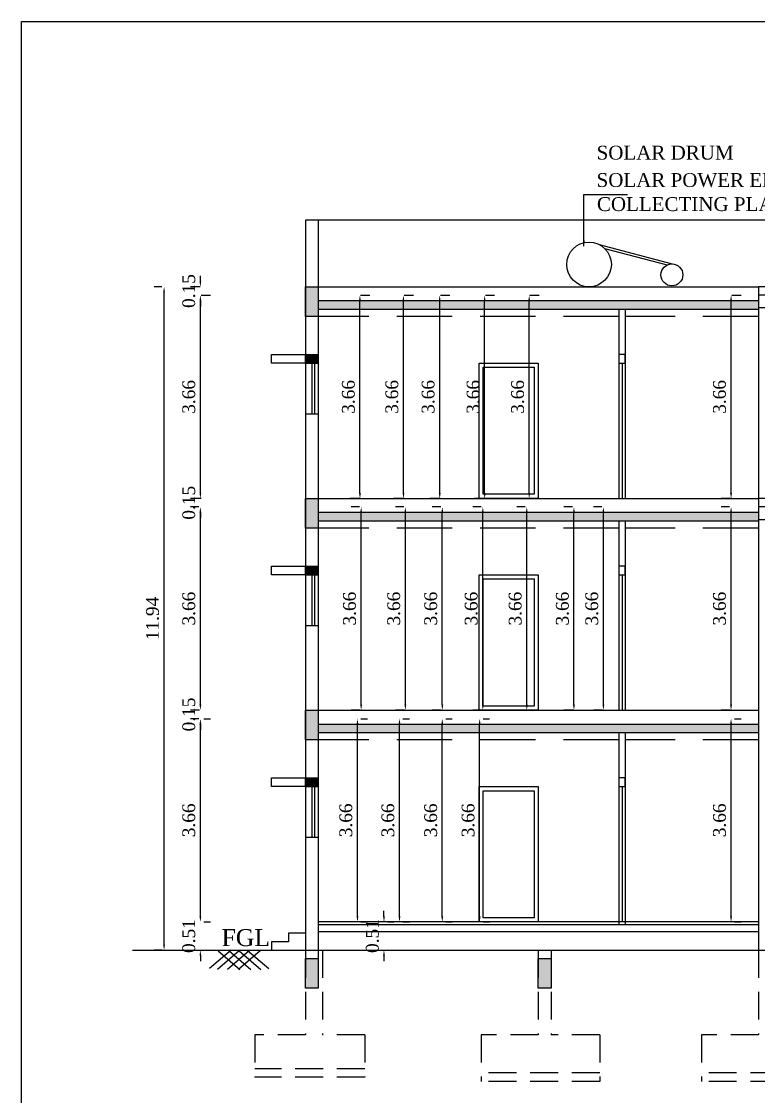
# Model space of a CAD drawing. Header units: metres. Extents: x 3616 to 3987, y 1122 to 1251.
# Drawn here: x 3900.15 to 3913.42, y 1206.52 to 1225.87 of the extents above; entities that cross this region are included whole.
import ezdxf

# ---------------------------------------------------------------- set-up
doc = ezdxf.new("R2010")
doc.units = ezdxf.units.M
doc.linetypes.add('DASHED', pattern=[0.75, 0.5, -0.25])
for name, color, linetype in [('BLK_1_FLR_0_REGULAR_ROOM_1', 117, 'Continuous'), ('BLK_1_FLR_0_REGULAR_ROOM_2', 117, 'Continuous'), ('BLK_1_FLR_0_REGULAR_ROOM_3', 117, 'Continuous'), ('BLK_1_FLR_0_REGULAR_ROOM_4', 117, 'Continuous'), ('BLK_1_FLR_0_WC_BATH_HT', 223, 'Continuous'), ('BLK_1_FLR_1_REGULAR_ROOM_1', 117, 'Continuous'), ('BLK_1_FLR_1_REGULAR_ROOM_2', 117, 'Continuous'), ('BLK_1_FLR_1_REGULAR_ROOM_3', 117, 'Continuous'), ('BLK_1_FLR_1_REGULAR_ROOM_4', 117, 'Continuous'), ('BLK_1_FLR_1_REGULAR_ROOM_5', 117, 'Continuous'), ('BLK_1_FLR_1_REGULAR_ROOM_6', 117, 'Continuous'), ('BLK_1_FLR_1_REGULAR_ROOM_7', 117, 'Continuous'), ('BLK_1_FLR_1_WC_BATH_HT', 223, 'Continuous'), ('BLK_1_FLR_2_REGULAR_ROOM_1', 117, 'Continuous'), ('BLK_1_FLR_2_REGULAR_ROOM_2', 117, 'Continuous'), ('BLK_1_FLR_2_REGULAR_ROOM_3', 117, 'Continuous'), ('BLK_1_FLR_2_REGULAR_ROOM_4', 117, 'Continuous'), ('BLK_1_FLR_2_REGULAR_ROOM_5', 117, 'Continuous'), ('BLK_1_FLR_2_WC_BATH_HT', 223, 'Continuous'), ('BLK_1_HT_OF_BLDG', 5, 'Continuous'), ('BLK_1_PLINTH_HEIGHT', 7, 'Continuous')]:
    doc.layers.add(name, color=color, linetype=linetype)
doc.layers.add('Line', color=3, linetype='Continuous', lineweight=18)
doc.layers.add('Outer', color=7, linetype='Continuous', lineweight=30)
doc.styles.add('ANAND', font='times.ttf')
doc.dimstyles.new('V1', dxfattribs={"dimtxt": 0.23, "dimasz": 0.1, "dimexe": 0.18, "dimexo": 0.0625, "dimgap": 0.09, "dimtad": 1, "dimzin": 0, "dimdsep": 46, "dimtxsty": 'ANAND', "dimcen": 0.09, "dimadec": 0, "dimazin": 0, "dimtfac": 1, "dimtix": 1, "dimtofl": 0, "dimtmove": 2, "dimatfit": 0, "dimfxl": 0, "dimtolj": 1, "dimtzin": 0, "dimarcsym": 0})

# ---------------------------------------------------------------- blocks, each defined once
blk = doc.blocks.new('A$C39AA4ABF')
at = {"layer": 'Line', "lineweight": -2}
h = blk.add_hatch(color=8, dxfattribs=at)
h.dxf.hatch_style = 1
h.paths.add_polyline_path([(9, 0), (9, 6), (0, 6), (0, 0)])
at = {"layer": 'Outer', "lineweight": -2}
blk.add_lwpolyline([(0, 6), (9, 6), (9, 0), (0, 0)], close=True, dxfattribs=at)
blk = doc.blocks.new('A$C6D127CF5')
at = {"layer": 'Line', "lineweight": -2}
h = blk.add_hatch(color=8, dxfattribs=at)
h.dxf.hatch_style = 1
h.paths.add_polyline_path([(0, 18), (0, -3), (9, -3), (9, 18)])
at = {"layer": 'Outer', "lineweight": -2}
blk.add_lwpolyline([(0, 18), (9, 18), (9, -3), (0, -3)], close=True, dxfattribs=at)
blk = doc.blocks.new('*D30')
at = {"color": 0, "lineweight": -2}
for p, q in [((3903.372, 1209.761), (3903.372, 1209.861)), ((3903.435, 1209.661), (3903.552, 1209.661)), ((3903.435, 1209.153), (3903.552, 1209.153)), ((3903.372, 1209.053), (3903.372, 1208.953))]:
    blk.add_line(p, q, dxfattribs=at)
at = {"color": 0}
for points in [[(3903.356, 1209.761), (3903.389, 1209.761), (3903.372, 1209.661)], [(3903.356, 1209.053), (3903.389, 1209.053), (3903.372, 1209.153)]]:
    blk.add_solid(points, dxfattribs=at)
at = {"layer": 'Defpoints', "color": 0}
for p in [(3903.372, 1209.661), (3903.372, 1209.661), (3903.372, 1209.153)]:
    blk.add_point(p, dxfattribs=at)
at = {"color": 0, "insert": (3903.165, 1209.407), "char_height": 0.23, "attachment_point": 5, "rotation": 90, "style": 'ANAND'}
blk.add_mtext('\\A1;0.51', dxfattribs=at)
blk = doc.blocks.new('*D31')
at = {"color": 0, "lineweight": -2}
for p, q in [((3903.372, 1213.571), (3903.372, 1213.671)), ((3903.354, 1213.471), (3903.192, 1213.471)), ((3903.347, 1213.319), (3903.192, 1213.319)), ((3903.372, 1213.219), (3903.372, 1213.119))]:
    blk.add_line(p, q, dxfattribs=at)
at = {"color": 0}
for points in [[(3903.356, 1213.571), (3903.389, 1213.571), (3903.372, 1213.471)], [(3903.356, 1213.219), (3903.389, 1213.219), (3903.372, 1213.319)]]:
    blk.add_solid(points, dxfattribs=at)
at = {"layer": 'Defpoints', "color": 0}
for p in [(3903.372, 1213.471), (3903.417, 1213.471), (3903.41, 1213.319)]:
    blk.add_point(p, dxfattribs=at)
at = {"color": 0, "insert": (3903.165, 1213.395), "char_height": 0.23, "attachment_point": 5, "rotation": 90, "style": 'ANAND'}
blk.add_mtext('\\A1;0.15', dxfattribs=at)
blk = doc.blocks.new('*D32')
at = {"color": 0, "lineweight": -2}
for p, q in [((3903.346, 1217.129), (3903.192, 1217.129)), ((3903.372, 1213.571), (3903.372, 1217.029)), ((3903.354, 1213.471), (3903.192, 1213.471))]:
    blk.add_line(p, q, dxfattribs=at)
at = {"color": 0}
for points in [[(3903.356, 1217.029), (3903.389, 1217.029), (3903.372, 1217.129)], [(3903.356, 1213.571), (3903.389, 1213.571), (3903.372, 1213.471)]]:
    blk.add_solid(points, dxfattribs=at)
at = {"layer": 'Defpoints', "color": 0}
for p in [(3903.372, 1217.129), (3903.408, 1217.129), (3903.417, 1213.471)]:
    blk.add_point(p, dxfattribs=at)
at = {"color": 0, "insert": (3903.165, 1215.3), "char_height": 0.23, "attachment_point": 5, "rotation": 90, "style": 'ANAND'}
blk.add_mtext('\\A1;3.66', dxfattribs=at)
blk = doc.blocks.new('*D33')
at = {"color": 0, "lineweight": -2}
for p, q in [((3903.372, 1217.381), (3903.372, 1217.481)), ((3903.387, 1217.281), (3903.192, 1217.281)), ((3903.346, 1217.129), (3903.192, 1217.129)), ((3903.372, 1217.029), (3903.372, 1216.929))]:
    blk.add_line(p, q, dxfattribs=at)
at = {"color": 0}
for points in [[(3903.356, 1217.381), (3903.389, 1217.381), (3903.372, 1217.281)], [(3903.356, 1217.029), (3903.389, 1217.029), (3903.372, 1217.129)]]:
    blk.add_solid(points, dxfattribs=at)
at = {"layer": 'Defpoints', "color": 0}
for p in [(3903.372, 1217.281), (3903.449, 1217.281), (3903.408, 1217.129)]:
    blk.add_point(p, dxfattribs=at)
at = {"color": 0, "insert": (3903.165, 1217.205), "char_height": 0.23, "attachment_point": 5, "rotation": 90, "style": 'ANAND'}
blk.add_mtext('\\A1;0.15', dxfattribs=at)
blk = doc.blocks.new('*D34')
at = {"color": 0, "lineweight": -2}
for p, q in [((3903.385, 1220.939), (3903.552, 1220.939)), ((3903.372, 1217.381), (3903.372, 1220.839)), ((3903.387, 1217.281), (3903.192, 1217.281))]:
    blk.add_line(p, q, dxfattribs=at)
at = {"color": 0}
for points in [[(3903.356, 1220.839), (3903.389, 1220.839), (3903.372, 1220.939)], [(3903.356, 1217.381), (3903.389, 1217.381), (3903.372, 1217.281)]]:
    blk.add_solid(points, dxfattribs=at)
at = {"layer": 'Defpoints', "color": 0}
for p in [(3903.323, 1220.939), (3903.372, 1220.939), (3903.449, 1217.281)]:
    blk.add_point(p, dxfattribs=at)
at = {"color": 0, "insert": (3903.165, 1219.11), "char_height": 0.23, "attachment_point": 5, "rotation": 90, "style": 'ANAND'}
blk.add_mtext('\\A1;3.66', dxfattribs=at)
blk = doc.blocks.new('*D35')
at = {"color": 0, "lineweight": -2}
for p, q in [((3903.372, 1221.191), (3903.372, 1221.291)), ((3903.368, 1221.091), (3903.192, 1221.091)), ((3903.385, 1220.939), (3903.552, 1220.939)), ((3903.372, 1220.839), (3903.372, 1220.739))]:
    blk.add_line(p, q, dxfattribs=at)
at = {"color": 0}
for points in [[(3903.356, 1221.191), (3903.389, 1221.191), (3903.372, 1221.091)], [(3903.356, 1220.839), (3903.389, 1220.839), (3903.372, 1220.939)]]:
    blk.add_solid(points, dxfattribs=at)
at = {"layer": 'Defpoints', "color": 0}
for p in [(3903.323, 1220.939), (3903.372, 1221.091), (3903.43, 1221.091)]:
    blk.add_point(p, dxfattribs=at)
at = {"color": 0, "insert": (3903.165, 1221.015), "char_height": 0.23, "attachment_point": 5, "rotation": 90, "style": 'ANAND'}
blk.add_mtext('\\A1;0.15', dxfattribs=at)
blk = doc.blocks.new('*D36')
at = {"color": 0, "lineweight": -2}
for p, q in [((3902.678, 1221.091), (3902.539, 1221.091)), ((3902.719, 1209.253), (3902.719, 1220.991)), ((3902.678, 1209.153), (3902.539, 1209.153))]:
    blk.add_line(p, q, dxfattribs=at)
at = {"color": 0}
for points in [[(3902.703, 1220.991), (3902.736, 1220.991), (3902.719, 1221.091)], [(3902.703, 1209.253), (3902.736, 1209.253), (3902.719, 1209.153)]]:
    blk.add_solid(points, dxfattribs=at)
at = {"layer": 'Defpoints', "color": 0}
for p in [(3902.719, 1221.091), (3902.74, 1221.091), (3902.74, 1209.153)]:
    blk.add_point(p, dxfattribs=at)
at = {"color": 0, "insert": (3902.512, 1215.122), "char_height": 0.23, "attachment_point": 5, "rotation": 90, "style": 'ANAND'}
blk.add_mtext('\\A1;11.94', dxfattribs=at)
blk = doc.blocks.new('*D37')
at = {"color": 0, "lineweight": -2}
for p, q in [((3903.372, 1209.761), (3903.372, 1213.219)), ((3903.435, 1213.319), (3903.552, 1213.319)), ((3903.435, 1209.661), (3903.552, 1209.661))]:
    blk.add_line(p, q, dxfattribs=at)
at = {"color": 0}
for points in [[(3903.356, 1213.219), (3903.389, 1213.219), (3903.372, 1213.319)], [(3903.356, 1209.761), (3903.389, 1209.761), (3903.372, 1209.661)]]:
    blk.add_solid(points, dxfattribs=at)
at = {"layer": 'Defpoints', "color": 0}
for p in [(3903.372, 1213.319), (3903.372, 1213.319), (3903.372, 1209.661)]:
    blk.add_point(p, dxfattribs=at)
at = {"color": 0, "insert": (3903.165, 1211.49), "char_height": 0.23, "attachment_point": 5, "rotation": 90, "style": 'ANAND'}
blk.add_mtext('\\A1;3.66', dxfattribs=at)
blk = doc.blocks.new('*D377')
at = {"layer": 'BLK_1_PLINTH_HEIGHT', "color": 0, "lineweight": -2}
for p, q in [((3906.677, 1209.761), (3906.677, 1209.861)), ((3906.739, 1209.661), (3906.857, 1209.661)), ((3906.739, 1209.153), (3906.857, 1209.153)), ((3906.677, 1209.053), (3906.677, 1208.953))]:
    blk.add_line(p, q, dxfattribs=at)
at = {"layer": 'BLK_1_PLINTH_HEIGHT', "color": 0}
for points in [[(3906.66, 1209.761), (3906.693, 1209.761), (3906.677, 1209.661)], [(3906.66, 1209.053), (3906.693, 1209.053), (3906.677, 1209.153)]]:
    blk.add_solid(points, dxfattribs=at)
at = {"layer": 'Defpoints', "color": 0}
for p in [(3906.677, 1209.661), (3906.677, 1209.661), (3906.677, 1209.153)]:
    blk.add_point(p, dxfattribs=at)
at = {"layer": 'BLK_1_PLINTH_HEIGHT', "color": 0, "insert": (3906.469, 1209.407), "char_height": 0.23, "attachment_point": 5, "rotation": 90, "style": 'ANAND'}
blk.add_mtext('\\A1;0.51', dxfattribs=at)
blk = doc.blocks.new('*D378')
at = {"layer": 'BLK_1_HT_OF_BLDG', "color": 0, "lineweight": -2}
for p, q in [((3902.678, 1221.091), (3902.539, 1221.091)), ((3902.719, 1209.253), (3902.719, 1220.991)), ((3902.678, 1209.153), (3902.539, 1209.153))]:
    blk.add_line(p, q, dxfattribs=at)
at = {"layer": 'BLK_1_HT_OF_BLDG', "color": 0}
for points in [[(3902.703, 1220.991), (3902.736, 1220.991), (3902.719, 1221.091)], [(3902.703, 1209.253), (3902.736, 1209.253), (3902.719, 1209.153)]]:
    blk.add_solid(points, dxfattribs=at)
at = {"layer": 'Defpoints', "color": 0}
for p in [(3902.719, 1221.091), (3902.74, 1221.091), (3902.74, 1209.153)]:
    blk.add_point(p, dxfattribs=at)
at = {"layer": 'BLK_1_HT_OF_BLDG', "color": 0, "insert": (3902.512, 1215.122), "char_height": 0.23, "attachment_point": 5, "rotation": 90, "style": 'ANAND'}
blk.add_mtext('\\A1;11.94', dxfattribs=at)
blk = doc.blocks.new('*D358')
at = {"layer": 'BLK_1_FLR_0_REGULAR_ROOM_1', "color": 0, "lineweight": -2}
for p, q in [((3906.2, 1209.761), (3906.2, 1213.219)), ((3906.262, 1213.319), (3906.38, 1213.319)), ((3906.262, 1209.661), (3906.38, 1209.661))]:
    blk.add_line(p, q, dxfattribs=at)
at = {"layer": 'BLK_1_FLR_0_REGULAR_ROOM_1', "color": 0}
for points in [[(3906.183, 1213.219), (3906.216, 1213.219), (3906.2, 1213.319)], [(3906.183, 1209.761), (3906.216, 1209.761), (3906.2, 1209.661)]]:
    blk.add_solid(points, dxfattribs=at)
at = {"layer": 'Defpoints', "color": 0}
for p in [(3906.2, 1213.319), (3906.2, 1213.319), (3906.2, 1209.661)]:
    blk.add_point(p, dxfattribs=at)
at = {"layer": 'BLK_1_FLR_0_REGULAR_ROOM_1', "color": 0, "insert": (3905.992, 1211.49), "char_height": 0.23, "attachment_point": 5, "rotation": 90, "style": 'ANAND'}
blk.add_mtext('\\A1;3.66', dxfattribs=at)
blk = doc.blocks.new('*D359')
at = {"layer": 'BLK_1_FLR_0_REGULAR_ROOM_2', "color": 0, "lineweight": -2}
for p, q in [((3906.956, 1209.761), (3906.956, 1213.219)), ((3907.019, 1213.319), (3907.136, 1213.319)), ((3907.019, 1209.661), (3907.136, 1209.661))]:
    blk.add_line(p, q, dxfattribs=at)
at = {"layer": 'BLK_1_FLR_0_REGULAR_ROOM_2', "color": 0}
for points in [[(3906.94, 1213.219), (3906.973, 1213.219), (3906.956, 1213.319)], [(3906.94, 1209.761), (3906.973, 1209.761), (3906.956, 1209.661)]]:
    blk.add_solid(points, dxfattribs=at)
at = {"layer": 'Defpoints', "color": 0}
for p in [(3906.956, 1213.319), (3906.956, 1213.319), (3906.956, 1209.661)]:
    blk.add_point(p, dxfattribs=at)
at = {"layer": 'BLK_1_FLR_0_REGULAR_ROOM_2', "color": 0, "insert": (3906.749, 1211.49), "char_height": 0.23, "attachment_point": 5, "rotation": 90, "style": 'ANAND'}
blk.add_mtext('\\A1;3.66', dxfattribs=at)
blk = doc.blocks.new('*D360')
at = {"layer": 'BLK_1_FLR_0_REGULAR_ROOM_3', "color": 0, "lineweight": -2}
for p, q in [((3907.726, 1209.761), (3907.726, 1213.219)), ((3907.789, 1213.319), (3907.906, 1213.319)), ((3907.789, 1209.661), (3907.906, 1209.661))]:
    blk.add_line(p, q, dxfattribs=at)
at = {"layer": 'BLK_1_FLR_0_REGULAR_ROOM_3', "color": 0}
for points in [[(3907.709, 1213.219), (3907.743, 1213.219), (3907.726, 1213.319)], [(3907.709, 1209.761), (3907.743, 1209.761), (3907.726, 1209.661)]]:
    blk.add_solid(points, dxfattribs=at)
at = {"layer": 'Defpoints', "color": 0}
for p in [(3907.726, 1213.319), (3907.726, 1213.319), (3907.726, 1209.661)]:
    blk.add_point(p, dxfattribs=at)
at = {"layer": 'BLK_1_FLR_0_REGULAR_ROOM_3', "color": 0, "insert": (3907.519, 1211.49), "char_height": 0.23, "attachment_point": 5, "rotation": 90, "style": 'ANAND'}
blk.add_mtext('\\A1;3.66', dxfattribs=at)
blk = doc.blocks.new('*D361')
at = {"layer": 'BLK_1_FLR_0_REGULAR_ROOM_4', "color": 0, "lineweight": -2}
for p, q in [((3908.399, 1209.761), (3908.399, 1213.219)), ((3908.462, 1213.319), (3908.579, 1213.319)), ((3908.462, 1209.661), (3908.579, 1209.661))]:
    blk.add_line(p, q, dxfattribs=at)
at = {"layer": 'BLK_1_FLR_0_REGULAR_ROOM_4', "color": 0}
for points in [[(3908.382, 1213.219), (3908.416, 1213.219), (3908.399, 1213.319)], [(3908.382, 1209.761), (3908.416, 1209.761), (3908.399, 1209.661)]]:
    blk.add_solid(points, dxfattribs=at)
at = {"layer": 'Defpoints', "color": 0}
for p in [(3908.399, 1213.319), (3908.399, 1213.319), (3908.399, 1209.661)]:
    blk.add_point(p, dxfattribs=at)
at = {"layer": 'BLK_1_FLR_0_REGULAR_ROOM_4', "color": 0, "insert": (3908.192, 1211.49), "char_height": 0.23, "attachment_point": 5, "rotation": 90, "style": 'ANAND'}
blk.add_mtext('\\A1;3.66', dxfattribs=at)
blk = doc.blocks.new('*D362')
at = {"layer": 'BLK_1_FLR_1_REGULAR_ROOM_1', "color": 0, "lineweight": -2}
for p, q in [((3906.239, 1217.129), (3906.086, 1217.129)), ((3906.266, 1213.571), (3906.266, 1217.029)), ((3906.248, 1213.471), (3906.086, 1213.471))]:
    blk.add_line(p, q, dxfattribs=at)
at = {"layer": 'BLK_1_FLR_1_REGULAR_ROOM_1', "color": 0}
for points in [[(3906.249, 1217.029), (3906.282, 1217.029), (3906.266, 1217.129)], [(3906.249, 1213.571), (3906.282, 1213.571), (3906.266, 1213.471)]]:
    blk.add_solid(points, dxfattribs=at)
at = {"layer": 'Defpoints', "color": 0}
for p in [(3906.266, 1217.129), (3906.301, 1217.129), (3906.31, 1213.471)]:
    blk.add_point(p, dxfattribs=at)
at = {"layer": 'BLK_1_FLR_1_REGULAR_ROOM_1', "color": 0, "insert": (3906.058, 1215.3), "char_height": 0.23, "attachment_point": 5, "rotation": 90, "style": 'ANAND'}
blk.add_mtext('\\A1;3.66', dxfattribs=at)
blk = doc.blocks.new('*D363')
at = {"layer": 'BLK_1_FLR_1_REGULAR_ROOM_2', "color": 0, "lineweight": -2}
for p, q in [((3907.035, 1217.129), (3906.882, 1217.129)), ((3907.062, 1213.571), (3907.062, 1217.029)), ((3907.044, 1213.471), (3906.882, 1213.471))]:
    blk.add_line(p, q, dxfattribs=at)
at = {"layer": 'BLK_1_FLR_1_REGULAR_ROOM_2', "color": 0}
for points in [[(3907.045, 1217.029), (3907.078, 1217.029), (3907.062, 1217.129)], [(3907.045, 1213.571), (3907.078, 1213.571), (3907.062, 1213.471)]]:
    blk.add_solid(points, dxfattribs=at)
at = {"layer": 'Defpoints', "color": 0}
for p in [(3907.062, 1217.129), (3907.097, 1217.129), (3907.106, 1213.471)]:
    blk.add_point(p, dxfattribs=at)
at = {"layer": 'BLK_1_FLR_1_REGULAR_ROOM_2', "color": 0, "insert": (3906.854, 1215.3), "char_height": 0.23, "attachment_point": 5, "rotation": 90, "style": 'ANAND'}
blk.add_mtext('\\A1;3.66', dxfattribs=at)
blk = doc.blocks.new('*D364')
at = {"layer": 'BLK_1_FLR_1_REGULAR_ROOM_3', "color": 0, "lineweight": -2}
for p, q in [((3907.701, 1217.129), (3907.547, 1217.129)), ((3907.727, 1213.571), (3907.727, 1217.029)), ((3907.709, 1213.471), (3907.547, 1213.471))]:
    blk.add_line(p, q, dxfattribs=at)
at = {"layer": 'BLK_1_FLR_1_REGULAR_ROOM_3', "color": 0}
for points in [[(3907.711, 1217.029), (3907.744, 1217.029), (3907.727, 1217.129)], [(3907.711, 1213.571), (3907.744, 1213.571), (3907.727, 1213.471)]]:
    blk.add_solid(points, dxfattribs=at)
at = {"layer": 'Defpoints', "color": 0}
for p in [(3907.727, 1217.129), (3907.763, 1217.129), (3907.772, 1213.471)]:
    blk.add_point(p, dxfattribs=at)
at = {"layer": 'BLK_1_FLR_1_REGULAR_ROOM_3', "color": 0, "insert": (3907.52, 1215.3), "char_height": 0.23, "attachment_point": 5, "rotation": 90, "style": 'ANAND'}
blk.add_mtext('\\A1;3.66', dxfattribs=at)
blk = doc.blocks.new('*D365')
at = {"layer": 'BLK_1_FLR_1_REGULAR_ROOM_4', "color": 0, "lineweight": -2}
for p, q in [((3908.429, 1217.129), (3908.276, 1217.129)), ((3908.456, 1213.571), (3908.456, 1217.029)), ((3908.438, 1213.471), (3908.276, 1213.471))]:
    blk.add_line(p, q, dxfattribs=at)
at = {"layer": 'BLK_1_FLR_1_REGULAR_ROOM_4', "color": 0}
for points in [[(3908.439, 1217.029), (3908.472, 1217.029), (3908.456, 1217.129)], [(3908.439, 1213.571), (3908.472, 1213.571), (3908.456, 1213.471)]]:
    blk.add_solid(points, dxfattribs=at)
at = {"layer": 'Defpoints', "color": 0}
for p in [(3908.456, 1217.129), (3908.491, 1217.129), (3908.5, 1213.471)]:
    blk.add_point(p, dxfattribs=at)
at = {"layer": 'BLK_1_FLR_1_REGULAR_ROOM_4', "color": 0, "insert": (3908.248, 1215.3), "char_height": 0.23, "attachment_point": 5, "rotation": 90, "style": 'ANAND'}
blk.add_mtext('\\A1;3.66', dxfattribs=at)
blk = doc.blocks.new('*D366')
at = {"layer": 'BLK_1_FLR_1_REGULAR_ROOM_5', "color": 0, "lineweight": -2}
for p, q in [((3909.22, 1217.129), (3909.067, 1217.129)), ((3909.247, 1213.571), (3909.247, 1217.029)), ((3909.229, 1213.471), (3909.067, 1213.471))]:
    blk.add_line(p, q, dxfattribs=at)
at = {"layer": 'BLK_1_FLR_1_REGULAR_ROOM_5', "color": 0}
for points in [[(3909.231, 1217.029), (3909.264, 1217.029), (3909.247, 1217.129)], [(3909.231, 1213.571), (3909.264, 1213.571), (3909.247, 1213.471)]]:
    blk.add_solid(points, dxfattribs=at)
at = {"layer": 'Defpoints', "color": 0}
for p in [(3909.247, 1217.129), (3909.283, 1217.129), (3909.292, 1213.471)]:
    blk.add_point(p, dxfattribs=at)
at = {"layer": 'BLK_1_FLR_1_REGULAR_ROOM_5', "color": 0, "insert": (3909.04, 1215.3), "char_height": 0.23, "attachment_point": 5, "rotation": 90, "style": 'ANAND'}
blk.add_mtext('\\A1;3.66', dxfattribs=at)
blk = doc.blocks.new('*D367')
at = {"layer": 'BLK_1_FLR_1_REGULAR_ROOM_6', "color": 0, "lineweight": -2}
for p, q in [((3910.069, 1217.129), (3909.916, 1217.129)), ((3910.096, 1213.571), (3910.096, 1217.029)), ((3910.078, 1213.471), (3909.916, 1213.471))]:
    blk.add_line(p, q, dxfattribs=at)
at = {"layer": 'BLK_1_FLR_1_REGULAR_ROOM_6', "color": 0}
for points in [[(3910.079, 1217.029), (3910.113, 1217.029), (3910.096, 1217.129)], [(3910.079, 1213.571), (3910.113, 1213.571), (3910.096, 1213.471)]]:
    blk.add_solid(points, dxfattribs=at)
at = {"layer": 'Defpoints', "color": 0}
for p in [(3910.096, 1217.129), (3910.132, 1217.129), (3910.141, 1213.471)]:
    blk.add_point(p, dxfattribs=at)
at = {"layer": 'BLK_1_FLR_1_REGULAR_ROOM_6', "color": 0, "insert": (3909.889, 1215.3), "char_height": 0.23, "attachment_point": 5, "rotation": 90, "style": 'ANAND'}
blk.add_mtext('\\A1;3.66', dxfattribs=at)
blk = doc.blocks.new('*D368')
at = {"layer": 'BLK_1_FLR_1_REGULAR_ROOM_7', "color": 0, "lineweight": -2}
for p, q in [((3910.6, 1217.129), (3910.446, 1217.129)), ((3910.626, 1213.571), (3910.626, 1217.029)), ((3910.609, 1213.471), (3910.446, 1213.471))]:
    blk.add_line(p, q, dxfattribs=at)
at = {"layer": 'BLK_1_FLR_1_REGULAR_ROOM_7', "color": 0}
for points in [[(3910.61, 1217.029), (3910.643, 1217.029), (3910.626, 1217.129)], [(3910.61, 1213.571), (3910.643, 1213.571), (3910.626, 1213.471)]]:
    blk.add_solid(points, dxfattribs=at)
at = {"layer": 'Defpoints', "color": 0}
for p in [(3910.626, 1217.129), (3910.662, 1217.129), (3910.671, 1213.471)]:
    blk.add_point(p, dxfattribs=at)
at = {"layer": 'BLK_1_FLR_1_REGULAR_ROOM_7', "color": 0, "insert": (3910.419, 1215.3), "char_height": 0.23, "attachment_point": 5, "rotation": 90, "style": 'ANAND'}
blk.add_mtext('\\A1;3.66', dxfattribs=at)
blk = doc.blocks.new('*D369')
at = {"layer": 'BLK_1_FLR_2_REGULAR_ROOM_1', "color": 0, "lineweight": -2}
for p, q in [((3906.257, 1220.939), (3906.424, 1220.939)), ((3906.244, 1217.381), (3906.244, 1220.839)), ((3906.259, 1217.281), (3906.064, 1217.281))]:
    blk.add_line(p, q, dxfattribs=at)
at = {"layer": 'BLK_1_FLR_2_REGULAR_ROOM_1', "color": 0}
for points in [[(3906.227, 1220.839), (3906.261, 1220.839), (3906.244, 1220.939)], [(3906.227, 1217.381), (3906.261, 1217.381), (3906.244, 1217.281)]]:
    blk.add_solid(points, dxfattribs=at)
at = {"layer": 'Defpoints', "color": 0}
for p in [(3906.195, 1220.939), (3906.244, 1220.939), (3906.321, 1217.281)]:
    blk.add_point(p, dxfattribs=at)
at = {"layer": 'BLK_1_FLR_2_REGULAR_ROOM_1', "color": 0, "insert": (3906.037, 1219.11), "char_height": 0.23, "attachment_point": 5, "rotation": 90, "style": 'ANAND'}
blk.add_mtext('\\A1;3.66', dxfattribs=at)
blk = doc.blocks.new('*D370')
at = {"layer": 'BLK_1_FLR_2_REGULAR_ROOM_2', "color": 0, "lineweight": -2}
for p, q in [((3907.04, 1220.939), (3907.207, 1220.939)), ((3907.027, 1217.381), (3907.027, 1220.839)), ((3907.042, 1217.281), (3906.847, 1217.281))]:
    blk.add_line(p, q, dxfattribs=at)
at = {"layer": 'BLK_1_FLR_2_REGULAR_ROOM_2', "color": 0}
for points in [[(3907.011, 1220.839), (3907.044, 1220.839), (3907.027, 1220.939)], [(3907.011, 1217.381), (3907.044, 1217.381), (3907.027, 1217.281)]]:
    blk.add_solid(points, dxfattribs=at)
at = {"layer": 'Defpoints', "color": 0}
for p in [(3906.978, 1220.939), (3907.027, 1220.939), (3907.105, 1217.281)]:
    blk.add_point(p, dxfattribs=at)
at = {"layer": 'BLK_1_FLR_2_REGULAR_ROOM_2', "color": 0, "insert": (3906.82, 1219.11), "char_height": 0.23, "attachment_point": 5, "rotation": 90, "style": 'ANAND'}
blk.add_mtext('\\A1;3.66', dxfattribs=at)
blk = doc.blocks.new('*D371')
at = {"layer": 'BLK_1_FLR_2_REGULAR_ROOM_3', "color": 0, "lineweight": -2}
for p, q in [((3907.693, 1220.939), (3907.86, 1220.939)), ((3907.68, 1217.381), (3907.68, 1220.839)), ((3907.695, 1217.281), (3907.5, 1217.281))]:
    blk.add_line(p, q, dxfattribs=at)
at = {"layer": 'BLK_1_FLR_2_REGULAR_ROOM_3', "color": 0}
for points in [[(3907.663, 1220.839), (3907.697, 1220.839), (3907.68, 1220.939)], [(3907.663, 1217.381), (3907.697, 1217.381), (3907.68, 1217.281)]]:
    blk.add_solid(points, dxfattribs=at)
at = {"layer": 'Defpoints', "color": 0}
for p in [(3907.631, 1220.939), (3907.68, 1220.939), (3907.757, 1217.281)]:
    blk.add_point(p, dxfattribs=at)
at = {"layer": 'BLK_1_FLR_2_REGULAR_ROOM_3', "color": 0, "insert": (3907.473, 1219.11), "char_height": 0.23, "attachment_point": 5, "rotation": 90, "style": 'ANAND'}
blk.add_mtext('\\A1;3.66', dxfattribs=at)
blk = doc.blocks.new('*D372')
at = {"layer": 'BLK_1_FLR_2_REGULAR_ROOM_4', "color": 0, "lineweight": -2}
for p, q in [((3908.502, 1220.939), (3908.669, 1220.939)), ((3908.489, 1217.381), (3908.489, 1220.839)), ((3908.504, 1217.281), (3908.309, 1217.281))]:
    blk.add_line(p, q, dxfattribs=at)
at = {"layer": 'BLK_1_FLR_2_REGULAR_ROOM_4', "color": 0}
for points in [[(3908.472, 1220.839), (3908.506, 1220.839), (3908.489, 1220.939)], [(3908.472, 1217.381), (3908.506, 1217.381), (3908.489, 1217.281)]]:
    blk.add_solid(points, dxfattribs=at)
at = {"layer": 'Defpoints', "color": 0}
for p in [(3908.44, 1220.939), (3908.489, 1220.939), (3908.566, 1217.281)]:
    blk.add_point(p, dxfattribs=at)
at = {"layer": 'BLK_1_FLR_2_REGULAR_ROOM_4', "color": 0, "insert": (3908.282, 1219.11), "char_height": 0.23, "attachment_point": 5, "rotation": 90, "style": 'ANAND'}
blk.add_mtext('\\A1;3.66', dxfattribs=at)
blk = doc.blocks.new('*D373')
at = {"layer": 'BLK_1_FLR_2_REGULAR_ROOM_5', "color": 0, "lineweight": -2}
for p, q in [((3909.303, 1220.939), (3909.47, 1220.939)), ((3909.29, 1217.381), (3909.29, 1220.839)), ((3909.305, 1217.281), (3909.11, 1217.281))]:
    blk.add_line(p, q, dxfattribs=at)
at = {"layer": 'BLK_1_FLR_2_REGULAR_ROOM_5', "color": 0}
for points in [[(3909.273, 1220.839), (3909.307, 1220.839), (3909.29, 1220.939)], [(3909.273, 1217.381), (3909.307, 1217.381), (3909.29, 1217.281)]]:
    blk.add_solid(points, dxfattribs=at)
at = {"layer": 'Defpoints', "color": 0}
for p in [(3909.241, 1220.939), (3909.29, 1220.939), (3909.367, 1217.281)]:
    blk.add_point(p, dxfattribs=at)
at = {"layer": 'BLK_1_FLR_2_REGULAR_ROOM_5', "color": 0, "insert": (3909.083, 1219.11), "char_height": 0.23, "attachment_point": 5, "rotation": 90, "style": 'ANAND'}
blk.add_mtext('\\A1;3.66', dxfattribs=at)
blk = doc.blocks.new('*D374')
at = {"layer": 'BLK_1_FLR_1_WC_BATH_HT', "color": 0, "lineweight": -2}
for p, q in [((3912.897, 1217.129), (3912.744, 1217.129)), ((3912.924, 1213.571), (3912.924, 1217.029)), ((3912.906, 1213.471), (3912.744, 1213.471))]:
    blk.add_line(p, q, dxfattribs=at)
at = {"layer": 'BLK_1_FLR_1_WC_BATH_HT', "color": 0}
for points in [[(3912.907, 1217.029), (3912.941, 1217.029), (3912.924, 1217.129)], [(3912.907, 1213.571), (3912.941, 1213.571), (3912.924, 1213.471)]]:
    blk.add_solid(points, dxfattribs=at)
at = {"layer": 'Defpoints', "color": 0}
for p in [(3912.924, 1217.129), (3912.96, 1217.129), (3912.969, 1213.471)]:
    blk.add_point(p, dxfattribs=at)
at = {"layer": 'BLK_1_FLR_1_WC_BATH_HT', "color": 0, "insert": (3912.717, 1215.3), "char_height": 0.23, "attachment_point": 5, "rotation": 90, "style": 'ANAND'}
blk.add_mtext('\\A1;3.66', dxfattribs=at)
blk = doc.blocks.new('*D375')
at = {"layer": 'BLK_1_FLR_2_WC_BATH_HT', "color": 0, "lineweight": -2}
for p, q in [((3912.937, 1220.939), (3913.104, 1220.939)), ((3912.924, 1217.381), (3912.924, 1220.839)), ((3912.939, 1217.281), (3912.744, 1217.281))]:
    blk.add_line(p, q, dxfattribs=at)
at = {"layer": 'BLK_1_FLR_2_WC_BATH_HT', "color": 0}
for points in [[(3912.907, 1220.839), (3912.941, 1220.839), (3912.924, 1220.939)], [(3912.907, 1217.381), (3912.941, 1217.381), (3912.924, 1217.281)]]:
    blk.add_solid(points, dxfattribs=at)
at = {"layer": 'Defpoints', "color": 0}
for p in [(3912.874, 1220.939), (3912.924, 1220.939), (3913.001, 1217.281)]:
    blk.add_point(p, dxfattribs=at)
at = {"layer": 'BLK_1_FLR_2_WC_BATH_HT', "color": 0, "insert": (3912.717, 1219.11), "char_height": 0.23, "attachment_point": 5, "rotation": 90, "style": 'ANAND'}
blk.add_mtext('\\A1;3.66', dxfattribs=at)
blk = doc.blocks.new('*D376')
at = {"layer": 'BLK_1_FLR_0_WC_BATH_HT', "color": 0, "lineweight": -2}
for p, q in [((3912.924, 1209.761), (3912.924, 1213.219)), ((3912.987, 1213.319), (3913.104, 1213.319)), ((3912.987, 1209.661), (3913.104, 1209.661))]:
    blk.add_line(p, q, dxfattribs=at)
at = {"layer": 'BLK_1_FLR_0_WC_BATH_HT', "color": 0}
for points in [[(3912.907, 1213.219), (3912.941, 1213.219), (3912.924, 1213.319)], [(3912.907, 1209.761), (3912.941, 1209.761), (3912.924, 1209.661)]]:
    blk.add_solid(points, dxfattribs=at)
at = {"layer": 'Defpoints', "color": 0}
for p in [(3912.924, 1213.319), (3912.924, 1213.319), (3912.924, 1209.661)]:
    blk.add_point(p, dxfattribs=at)
at = {"layer": 'BLK_1_FLR_0_WC_BATH_HT', "color": 0, "insert": (3912.717, 1211.49), "char_height": 0.23, "attachment_point": 5, "rotation": 90, "style": 'ANAND'}
blk.add_mtext('\\A1;3.66', dxfattribs=at)

msp = doc.modelspace()

# ---------------------------------------------------------------- hatches: boundary and pattern name
at = {"lineweight": -2}
h = msp.add_hatch(color=256, dxfattribs=at)
h.dxf.hatch_style = 1
h.paths.add_polyline_path([(3913.41769, 1220.83721), (3905.49289, 1220.83721), (3905.49289, 1220.68481), (3913.41769, 1220.68481)])
h = msp.add_hatch(color=256, dxfattribs=at)
h.dxf.hatch_style = 1
h.paths.add_polyline_path([(3905.49289, 1217.02721), (3905.49289, 1216.87481), (3913.41769, 1216.87481), (3913.41769, 1217.02721)])
h = msp.add_hatch(color=256, dxfattribs=at)
h.dxf.hatch_style = 1
h.paths.add_polyline_path([(3913.41769, 1213.06481), (3913.41769, 1213.21721), (3905.49289, 1213.21721), (3905.49289, 1213.06481)])

# ---------------------------------------------------------------- linework, layer by layer
for p, q in [((3905.26429, 1222.29121, -0.0324), (3905.26429, 1209.15321, -0.0324)), ((3905.26429, 1222.29121, -0.0324), (3905.26429, 1221.09121, -0.0324)), ((3916.69429, 1222.29121, -0.0324), (3905.26429, 1222.29121, -0.0324)), ((3905.49289, 1222.29121, -0.0324), (3905.49289, 1209.15321, -0.0324)), ((3905.49289, 1222.29121, -0.0324), (3905.49289, 1221.09121, -0.0324)), ((3905.26429, 1220.93881, -0.0324), (3905.26429, 1217.28121, -0.0324)), ((3905.49289, 1221.09121, -0.0324), (3913.41769, 1221.09121, -0.0324)), ((3905.49289, 1220.93881, -0.0324), (3905.49289, 1217.28121, -0.0324)), ((3913.41769, 1221.09121, -0.0324), (3913.41769, 1209.15321, -0.0324)), ((3941.61169, 1221.09121, -0.0324), (3913.41769, 1221.09121, -0.0324)), ((3941.61169, 1220.93881, -0.0324), (3913.41769, 1220.93881, -0.0324)), ((3913.41769, 1220.83721, -0.0324), (3905.49289, 1220.83721, -0.0324)), ((3913.41769, 1220.68481, -0.0324), (3905.49289, 1220.68481, -0.0324)), ((3910.90561, 1220.68481, -0.0324), (3910.90561, 1217.28121, -0.0324)), ((3911.01991, 1220.68481, -0.0324), (3911.01991, 1217.28121, -0.0324)), ((3905.26429, 1219.71961, -0.0324), (3905.49289, 1219.71961, -0.0324)), ((3905.37859, 1219.71961, -0.0324), (3905.37859, 1218.80521, -0.0324)), ((3905.42693, 1219.71961, -0.0324), (3905.42693, 1218.80521, -0.0324)), ((3910.96276, 1219.71961, -0.0324), (3910.96276, 1217.28121, -0.0324)), ((3905.26429, 1218.80521, -0.0324), (3905.49289, 1218.80521, -0.0324)), ((3905.49289, 1217.28121, -0.0324), (3913.41769, 1217.28121, -0.0324)), ((3941.61169, 1217.28121, -0.0324), (3913.41769, 1217.28121, -0.0324)), ((3905.26429, 1217.12881, -0.0324), (3905.26429, 1213.47121, -0.0324)), ((3905.49289, 1217.12881, -0.0324), (3905.49289, 1213.47121, -0.0324)), ((3941.61169, 1217.12881, -0.0324), (3913.41769, 1217.12881, -0.0324)), ((3913.41769, 1217.02721, -0.0324), (3905.49289, 1217.02721, -0.0324)), ((3913.41769, 1216.87481, -0.0324), (3905.49289, 1216.87481, -0.0324)), ((3910.90561, 1216.87481, -0.0324), (3910.90561, 1213.47121, -0.0324)), ((3911.01991, 1216.87481, -0.0324), (3911.01991, 1213.47121, -0.0324)), ((3905.26429, 1215.90961, -0.0324), (3905.49289, 1215.90961, -0.0324)), ((3905.37859, 1215.90961, -0.0324), (3905.37859, 1214.99521, -0.0324)), ((3905.42693, 1215.90961, -0.0324), (3905.42693, 1214.99521, -0.0324)), ((3910.96276, 1215.90961, -0.0324), (3910.96276, 1213.47121, -0.0324)), ((3905.26429, 1214.99521, -0.0324), (3905.49289, 1214.99521, -0.0324)), ((3905.49289, 1213.47121, -0.0324), (3913.41769, 1213.47121, -0.0324)), ((3905.26429, 1213.31881, -0.0324), (3905.26429, 1209.15321, -0.0324)), ((3905.49289, 1213.31881, -0.0324), (3905.49289, 1209.00081, -0.0324)), ((3913.41769, 1213.21721, -0.0324), (3905.49289, 1213.21721, -0.0324)), ((3913.41769, 1213.06481, -0.0324), (3905.49289, 1213.06481, -0.0324)), ((3910.90561, 1213.06481, -0.0324), (3910.90561, 1209.61041, -0.0324)), ((3911.01991, 1213.06481, -0.0324), (3911.01991, 1209.61041, -0.0324)), ((3905.26429, 1212.09961, -0.0324), (3905.49289, 1212.09961, -0.0324)), ((3905.37859, 1212.09961, -0.0324), (3905.37859, 1211.18521, -0.0324)), ((3905.42693, 1212.09961, -0.0324), (3905.42693, 1211.18521, -0.0324)), ((3910.96276, 1212.09961, -0.0324), (3910.96276, 1209.66121, -0.0324)), ((3905.26429, 1211.18521, -0.0324), (3905.49289, 1211.18521, -0.0324)), ((3913.41769, 1209.66121, -0.0324), (3905.49289, 1209.66121, -0.0324)), ((3913.41769, 1209.61041, -0.0324), (3905.49289, 1209.61041, -0.0324)), ((3913.41769, 1209.48341, -0.0324), (3905.49289, 1209.48341, -0.0324)), ((3902.15005, 1209.15321, -0.0324), (3945.36837, 1209.15321, -0.0324)), ((3903.92603, 1209.15321, -0.0324), (3903.53673, 1208.82177, -0.0324)), ((3904.07099, 1209.13985, -0.0324), (3903.68169, 1208.80841, -0.0324)), ((3903.69406, 1209.13985, -0.0324), (3904.08336, 1208.80841, -0.0324)), ((3904.25019, 1209.13985, -0.0324), (3903.86089, 1208.80841, -0.0324)), ((3903.89179, 1209.13985, -0.0324), (3904.28108, 1208.80841, -0.0324)), ((3904.44791, 1209.13985, -0.0324), (3904.05862, 1208.80841, -0.0324)), ((3904.07099, 1209.13985, -0.0324), (3904.46028, 1208.80841, -0.0324)), ((3904.21595, 1209.15321, -0.0324), (3904.60524, 1208.82177, -0.0324))]:
    msp.add_line(p, q, dxfattribs=at)
for p, q in [((3910.5514, 1221.85046, -0.0324), (3911.86662, 1221.50471, -0.0324)), ((3910.64781, 1221.78093, -0.0324), (3911.77226, 1221.48533, -0.0324)), ((3904.65429, 1219.71961, -0.0324), (3904.65429, 1219.87201, -0.0324)), ((3904.65429, 1219.87201, -0.0324), (3905.26429, 1219.87201, -0.0324)), ((3905.26429, 1219.71961, -0.0324), (3904.65429, 1219.71961, -0.0324)), ((3904.65429, 1215.90962, -0.0324), (3904.65429, 1216.06202, -0.0324)), ((3904.65429, 1216.06202, -0.0324), (3905.26429, 1216.06202, -0.0324)), ((3905.26429, 1215.90962, -0.0324), (3904.65429, 1215.90962, -0.0324)), ((3904.65429, 1212.09961, -0.0324), (3904.65429, 1212.25201, -0.0324)), ((3904.65429, 1212.25201, -0.0324), (3905.26429, 1212.25201, -0.0324)), ((3905.26429, 1212.09961, -0.0324), (3904.65429, 1212.09961, -0.0324))]:
    msp.add_line(p, q)
at = {"linetype": 'DASHED', "lineweight": -2, "ltscale": 2}
for p, q in [((3910.90561, 1220.55781, -0.0324), (3905.49289, 1220.55781, -0.0324)), ((3913.41769, 1220.55781, -0.0324), (3911.01991, 1220.55781, -0.0324)), ((3933.38209, 1220.71021, -0.0324), (3913.41769, 1220.71021, -0.0324)), ((3933.38209, 1216.90021, -0.0324), (3913.41769, 1216.90021, -0.0324)), ((3910.90561, 1216.74781, -0.0324), (3905.49289, 1216.74781, -0.0324)), ((3913.41769, 1216.74781, -0.0324), (3911.01991, 1216.74781, -0.0324)), ((3910.90561, 1212.93781, -0.0324), (3905.49289, 1212.93781, -0.0324)), ((3913.41769, 1212.93781, -0.0324), (3911.01991, 1212.93781, -0.0324))]:
    msp.add_line(p, q, dxfattribs=at)
at = {"linetype": 'DASHED', "lineweight": -2}
for p, q in [((3905.26429, 1209.15321, -0.0324), (3905.26429, 1207.62921, -0.0324)), ((3905.56909, 1209.15321, -0.0324), (3905.56909, 1207.62921, -0.0324)), ((3909.45455, 1209.15322, -0.0324), (3909.45455, 1207.62922, -0.0324)), ((3909.68315, 1209.15322, -0.0324), (3909.68315, 1207.62922, -0.0324)), ((3913.41769, 1209.15322, -0.0324), (3913.41769, 1207.62922, -0.0324)), ((3905.26429, 1207.62921, -0.0324), (3904.34989, 1207.62921, -0.0324)), ((3904.34989, 1207.62921, -0.0324), (3904.34989, 1206.86721, -0.0324)), ((3906.33109, 1207.62921, -0.0324), (3905.56909, 1207.62921, -0.0324)), ((3906.33109, 1207.62921, -0.0324), (3906.33109, 1206.86721, -0.0324)), ((3909.45455, 1207.62922, -0.0324), (3908.42585, 1207.62922, -0.0324)), ((3908.42585, 1207.62922, -0.0324), (3908.42585, 1206.79102, -0.0324)), ((3910.55945, 1207.62922, -0.0324), (3909.68315, 1207.62922, -0.0324)), ((3910.55945, 1207.62922, -0.0324), (3910.55945, 1206.79102, -0.0324)), ((3913.41769, 1207.62922, -0.0324), (3912.38899, 1207.62922, -0.0324)), ((3912.38899, 1207.62922, -0.0324), (3912.38899, 1206.79102, -0.0324)), ((3906.33109, 1207.01961, -0.0324), (3904.34989, 1207.01961, -0.0324)), ((3906.33109, 1206.86721, -0.0324), (3904.34989, 1206.86721, -0.0324)), ((3910.55945, 1206.94342, -0.0324), (3908.42585, 1206.94342, -0.0324)), ((3914.52259, 1206.94342, -0.0324), (3912.38899, 1206.94342, -0.0324)), ((3910.55945, 1206.79102, -0.0324), (3908.42585, 1206.79102, -0.0324)), ((3914.52259, 1206.79102, -0.0324), (3912.38899, 1206.79102, -0.0324))]:
    msp.add_line(p, q, dxfattribs=at)
at = {"elevation": -0.0324}
msp.add_lwpolyline([(3900.15273, 1225.86588), (3986.80321, 1225.86588), (3986.80321, 1152.9548), (3900.15273, 1152.9548)], close=True, dxfattribs=at)
at = {"lineweight": -2, "elevation": -0.0324}
for points in [[(3911.01991, 1219.87202), (3910.90561, 1219.87202), (3910.90561, 1219.71961), (3911.01991, 1219.71961)], [(3908.38775, 1219.71961), (3909.45455, 1219.71961), (3909.45455, 1217.28121), (3908.38775, 1217.28121)], [(3908.46395, 1219.64341), (3909.37835, 1219.64341), (3909.37835, 1217.35741), (3908.46395, 1217.35741)], [(3908.38775, 1215.90961), (3909.45455, 1215.90961), (3909.45455, 1213.47121), (3908.38775, 1213.47121)], [(3911.01991, 1216.06202), (3910.90561, 1216.06202), (3910.90561, 1215.90961), (3911.01991, 1215.90961)], [(3908.46395, 1215.83341), (3909.37835, 1215.83341), (3909.37835, 1213.54741), (3908.46395, 1213.54741)], [(3911.01991, 1212.25202), (3910.90561, 1212.25202), (3910.90561, 1212.09961), (3911.01991, 1212.09961)], [(3908.38775, 1212.09961), (3909.45455, 1212.09961), (3909.45455, 1209.66121), (3908.38775, 1209.66121)], [(3908.46395, 1212.02341), (3909.37835, 1212.02341), (3909.37835, 1209.73741), (3908.46395, 1209.73741)]]:
    msp.add_lwpolyline(points, close=True, dxfattribs=at)
msp.add_lwpolyline([(3905.26429, 1209.45801), (3904.95949, 1209.45801), (3904.95949, 1209.30561), (3904.65469, 1209.30561), (3904.65469, 1209.15321)], dxfattribs=at)
for centre, radius in [((3910.36703, 1221.49322, -0.0324), 0.40201), ((3911.85816, 1221.30649, -0.0324), 0.1984)]:
    msp.add_circle(centre, radius)

# ---------------------------------------------------------------- block references
at = {"lineweight": -2, "xscale": 0.0254, "yscale": 0.0254, "zscale": 0.0254}
for name, p in [('A$C6D127CF5', (3905.26429, 1220.63402, -0.0324)), ('A$C39AA4ABF', (3905.26429, 1219.71962, -0.0324)), ('A$C39AA4ABF', (3905.26429, 1219.71962, -0.0324)), ('A$C6D127CF5', (3905.26429, 1216.82402, -0.0324)), ('A$C39AA4ABF', (3905.26429, 1215.90962, -0.0324)), ('A$C39AA4ABF', (3905.26429, 1215.90962, -0.0324)), ('A$C6D127CF5', (3905.26429, 1213.01402, -0.0324)), ('A$C39AA4ABF', (3905.26429, 1212.09962, -0.0324)), ('A$C39AA4ABF', (3905.26429, 1212.09962, -0.0324)), ('A$C6D127CF5', (3905.26429, 1208.54362, -0.0324)), ('A$C6D127CF5', (3909.45454, 1208.54362, -0.0324))]:
    msp.add_blockref(name, p, dxfattribs=at)

# ---------------------------------------------------------------- texts
at = {"style": 'ANAND'}
for s, p in [('SOLAR DRUM', (3910.50393, 1223.38065, -0.0324)), ('SOLAR POWER ENERGY ', (3910.50383, 1222.88807, -0.0324)), ('COLLECTING PLANT', (3910.5096, 1222.45473, -0.0324))]:
    msp.add_text(s, height=0.25, dxfattribs=at).set_placement(p)
at = {"lineweight": -2, "insert": (3904.18935, 1209.37711, -0.0324), "char_height": 0.3048, "attachment_point": 5, "style": 'ANAND'}
msp.add_mtext('\\A1;FGL', dxfattribs=at)

# ---------------------------------------------------------------- dimensions: what is measured, and where the dimension line sits
for base, p1, p2, picture, middle in [((3903.37223, 1221.09121, -0.0324), (3903.3227, 1220.93881, -0.0324), (3903.43039, 1221.09121, -0.0324), '*D35', (3903.16491, 1221.01501, -0.0324)), ((3902.71927, 1221.09121, -0.0324), (3902.7401, 1209.15321, -0.0324), (3902.7401, 1221.09121, -0.0324), '*D36', (3902.51195, 1215.12221, -0.0324)), ((3903.37223, 1220.93881, -0.0324), (3903.44946, 1217.28121, -0.0324), (3903.3227, 1220.93881, -0.0324), '*D34', (3903.16491, 1219.11001, -0.0324)), ((3903.37223, 1217.28121, -0.0324), (3903.40803, 1217.12881, -0.0324), (3903.44946, 1217.28121, -0.0324), '*D33', (3903.16491, 1217.20501, -0.0324)), ((3903.37223, 1217.12881, -0.0324), (3903.41696, 1213.47121, -0.0324), (3903.40803, 1217.12881, -0.0324), '*D32', (3903.16491, 1215.30001, -0.0324)), ((3903.37223, 1213.47121, -0.0324), (3903.40955, 1213.31881, -0.0324), (3903.41696, 1213.47121, -0.0324), '*D31', (3903.16491, 1213.39501, -0.0324)), ((3903.37223, 1213.31881, -0.0324), (3903.37223, 1209.66121, -0.0324), (3903.37223, 1213.31881, -0.0324), '*D37', (3903.16491, 1211.49001, -0.0324)), ((3903.37223, 1209.66121, -0.0324), (3903.37223, 1209.15321, -0.0324), (3903.37223, 1209.66121, -0.0324), '*D30', (3903.16491, 1209.40721, -0.0324))]:
    dim = msp.add_linear_dim(base=base, p1=p1, p2=p2, angle=90, dimstyle='V1')
    dim.commit()
    dim.dimension.update_dxf_attribs({"geometry": picture, "text_midpoint": middle})
at = {"layer": 'BLK_1_FLR_0_REGULAR_ROOM_1', "color": 3}
dim = msp.add_linear_dim(base=(3906.19973, 1213.31881, -0.0324), p1=(3906.19973, 1209.66121, -0.0324), p2=(3906.19973, 1213.31881, -0.0324), angle=90, dimstyle='V1', dxfattribs=at)
dim.commit()
dim.dimension.update_dxf_attribs({"geometry": '*D358', "text_midpoint": (3905.99241, 1211.49001, -0.0324)})
at = {"layer": 'BLK_1_FLR_0_REGULAR_ROOM_2', "color": 3}
dim = msp.add_linear_dim(base=(3906.95636, 1213.31881, -0.0324), p1=(3906.95636, 1209.66121, -0.0324), p2=(3906.95636, 1213.31881, -0.0324), angle=90, dimstyle='V1', dxfattribs=at)
dim.commit()
dim.dimension.update_dxf_attribs({"geometry": '*D359', "text_midpoint": (3906.74904, 1211.49001, -0.0324)})
at = {"layer": 'BLK_1_FLR_0_REGULAR_ROOM_3', "color": 3}
dim = msp.add_linear_dim(base=(3907.72603, 1213.31881, -0.0324), p1=(3907.72603, 1209.66121, -0.0324), p2=(3907.72603, 1213.31881, -0.0324), angle=90, dimstyle='V1', dxfattribs=at)
dim.commit()
dim.dimension.update_dxf_attribs({"geometry": '*D360', "text_midpoint": (3907.5187, 1211.49001, -0.0324)})
at = {"layer": 'BLK_1_FLR_0_REGULAR_ROOM_4', "color": 3}
dim = msp.add_linear_dim(base=(3908.39903, 1213.31881, -0.0324), p1=(3908.39903, 1209.66121, -0.0324), p2=(3908.39903, 1213.31881, -0.0324), angle=90, dimstyle='V1', dxfattribs=at)
dim.commit()
dim.dimension.update_dxf_attribs({"geometry": '*D361', "text_midpoint": (3908.19171, 1211.49001, -0.0324)})
at = {"layer": 'BLK_1_FLR_0_WC_BATH_HT'}
dim = msp.add_linear_dim(base=(3912.92402, 1213.31881, -0.0324), p1=(3912.92402, 1209.66121, -0.0324), p2=(3912.92402, 1213.31881, -0.0324), angle=90, dimstyle='V1', dxfattribs=at)
dim.commit()
dim.dimension.update_dxf_attribs({"geometry": '*D376', "text_midpoint": (3912.71669, 1211.49001, -0.0324)})
at = {"layer": 'BLK_1_FLR_1_REGULAR_ROOM_1', "color": 3}
dim = msp.add_linear_dim(base=(3906.26553, 1217.12881, -0.0324), p1=(3906.31027, 1213.47121, -0.0324), p2=(3906.30133, 1217.12881, -0.0324), angle=90, dimstyle='V1', dxfattribs=at)
dim.commit()
dim.dimension.update_dxf_attribs({"geometry": '*D362', "text_midpoint": (3906.05821, 1215.30001, -0.0324)})
at = {"layer": 'BLK_1_FLR_1_REGULAR_ROOM_2', "color": 3}
dim = msp.add_linear_dim(base=(3907.06165, 1217.12881, -0.0324), p1=(3907.10638, 1213.47121, -0.0324), p2=(3907.09745, 1217.12881, -0.0324), angle=90, dimstyle='V1', dxfattribs=at)
dim.commit()
dim.dimension.update_dxf_attribs({"geometry": '*D363', "text_midpoint": (3906.85432, 1215.30001, -0.0324)})
at = {"layer": 'BLK_1_FLR_1_REGULAR_ROOM_3', "color": 3}
dim = msp.add_linear_dim(base=(3907.72725, 1217.12881, -0.0324), p1=(3907.77199, 1213.47121, -0.0324), p2=(3907.76305, 1217.12881, -0.0324), angle=90, dimstyle='V1', dxfattribs=at)
dim.commit()
dim.dimension.update_dxf_attribs({"geometry": '*D364', "text_midpoint": (3907.51993, 1215.30001, -0.0324)})
at = {"layer": 'BLK_1_FLR_1_REGULAR_ROOM_4', "color": 3}
dim = msp.add_linear_dim(base=(3908.45556, 1217.12881, -0.0324), p1=(3908.50029, 1213.47121, -0.0324), p2=(3908.49136, 1217.12881, -0.0324), angle=90, dimstyle='V1', dxfattribs=at)
dim.commit()
dim.dimension.update_dxf_attribs({"geometry": '*D365', "text_midpoint": (3908.24824, 1215.30001, -0.0324)})
at = {"layer": 'BLK_1_FLR_1_REGULAR_ROOM_5', "color": 3}
dim = msp.add_linear_dim(base=(3909.24717, 1217.12881, -0.0324), p1=(3909.29191, 1213.47121, -0.0324), p2=(3909.28297, 1217.12881, -0.0324), angle=90, dimstyle='V1', dxfattribs=at)
dim.commit()
dim.dimension.update_dxf_attribs({"geometry": '*D366', "text_midpoint": (3909.03985, 1215.30001, -0.0324)})
at = {"layer": 'BLK_1_FLR_1_REGULAR_ROOM_6', "color": 3}
dim = msp.add_linear_dim(base=(3910.09592, 1217.12881, -0.0324), p1=(3910.14066, 1213.47121, -0.0324), p2=(3910.13172, 1217.12881, -0.0324), angle=90, dimstyle='V1', dxfattribs=at)
dim.commit()
dim.dimension.update_dxf_attribs({"geometry": '*D367', "text_midpoint": (3909.8886, 1215.30001, -0.0324)})
at = {"layer": 'BLK_1_FLR_1_REGULAR_ROOM_7', "color": 3}
dim = msp.add_linear_dim(base=(3910.62639, 1217.12881, -0.0324), p1=(3910.67112, 1213.47121, -0.0324), p2=(3910.66219, 1217.12881, -0.0324), angle=90, dimstyle='V1', dxfattribs=at)
dim.commit()
dim.dimension.update_dxf_attribs({"geometry": '*D368', "text_midpoint": (3910.41906, 1215.30001, -0.0324)})
at = {"layer": 'BLK_1_FLR_1_WC_BATH_HT'}
dim = msp.add_linear_dim(base=(3912.92402, 1217.12881, -0.0324), p1=(3912.96875, 1213.47121, -0.0324), p2=(3912.95982, 1217.12881, -0.0324), angle=90, dimstyle='V1', dxfattribs=at)
dim.commit()
dim.dimension.update_dxf_attribs({"geometry": '*D374', "text_midpoint": (3912.71669, 1215.30001, -0.0324)})
at = {"layer": 'BLK_1_FLR_2_REGULAR_ROOM_1', "color": 3}
dim = msp.add_linear_dim(base=(3906.24414, 1220.93881, -0.0324), p1=(3906.32137, 1217.28121, -0.0324), p2=(3906.19461, 1220.93881, -0.0324), angle=90, dimstyle='V1', dxfattribs=at)
dim.commit()
dim.dimension.update_dxf_attribs({"geometry": '*D369', "text_midpoint": (3906.03682, 1219.11001, -0.0324)})
at = {"layer": 'BLK_1_FLR_2_REGULAR_ROOM_2', "color": 3}
dim = msp.add_linear_dim(base=(3907.02739, 1220.93881, -0.0324), p1=(3907.10462, 1217.28121, -0.0324), p2=(3906.97786, 1220.93881, -0.0324), angle=90, dimstyle='V1', dxfattribs=at)
dim.commit()
dim.dimension.update_dxf_attribs({"geometry": '*D370', "text_midpoint": (3906.82007, 1219.11001, -0.0324)})
at = {"layer": 'BLK_1_FLR_2_REGULAR_ROOM_3', "color": 3}
dim = msp.add_linear_dim(base=(3907.68009, 1220.93881, -0.0324), p1=(3907.75733, 1217.28121, -0.0324), p2=(3907.63057, 1220.93881, -0.0324), angle=90, dimstyle='V1', dxfattribs=at)
dim.commit()
dim.dimension.update_dxf_attribs({"geometry": '*D371', "text_midpoint": (3907.47277, 1219.11001, -0.0324)})
at = {"layer": 'BLK_1_FLR_2_REGULAR_ROOM_4', "color": 3}
dim = msp.add_linear_dim(base=(3908.48904, 1220.93881, -0.0324), p1=(3908.56627, 1217.28121, -0.0324), p2=(3908.43951, 1220.93881, -0.0324), angle=90, dimstyle='V1', dxfattribs=at)
dim.commit()
dim.dimension.update_dxf_attribs({"geometry": '*D372', "text_midpoint": (3908.28172, 1219.11001, -0.0324)})
at = {"layer": 'BLK_1_FLR_2_REGULAR_ROOM_5', "color": 3}
dim = msp.add_linear_dim(base=(3909.29011, 1220.93881, -0.0324), p1=(3909.36735, 1217.28121, -0.0324), p2=(3909.24059, 1220.93881, -0.0324), angle=90, dimstyle='V1', dxfattribs=at)
dim.commit()
dim.dimension.update_dxf_attribs({"geometry": '*D373', "text_midpoint": (3909.08279, 1219.11001, -0.0324)})
at = {"layer": 'BLK_1_FLR_2_WC_BATH_HT'}
dim = msp.add_linear_dim(base=(3912.92402, 1220.93881, -0.0324), p1=(3913.00125, 1217.28121, -0.0324), p2=(3912.87449, 1220.93881, -0.0324), angle=90, dimstyle='V1', dxfattribs=at)
dim.commit()
dim.dimension.update_dxf_attribs({"geometry": '*D375', "text_midpoint": (3912.71669, 1219.11001, -0.0324)})
at = {"layer": 'BLK_1_HT_OF_BLDG'}
dim = msp.add_linear_dim(base=(3902.71927, 1221.09121, -0.0324), p1=(3902.7401, 1209.15321, -0.0324), p2=(3902.7401, 1221.09121, -0.0324), angle=90, dimstyle='V1', dxfattribs=at)
dim.commit()
dim.dimension.update_dxf_attribs({"geometry": '*D378', "text_midpoint": (3902.51195, 1215.12221, -0.0324)})
at = {"layer": 'BLK_1_PLINTH_HEIGHT'}
dim = msp.add_linear_dim(base=(3906.67674, 1209.66121, -0.0324), p1=(3906.67674, 1209.15321, -0.0324), p2=(3906.67674, 1209.66121, -0.0324), angle=90, dimstyle='V1', dxfattribs=at)
dim.commit()
dim.dimension.update_dxf_attribs({"geometry": '*D377', "text_midpoint": (3906.46942, 1209.40721, -0.0324)})

# ---------------------------------------------------------------- leaders
msp.add_leader([(3910.27439, 1221.82531, -0.0324), (3910.27439, 1222.7534, -0.0324), (3911.06212, 1222.7534, -0.0324)], dimstyle='V1')

doc.saveas('drawing.dxf')
